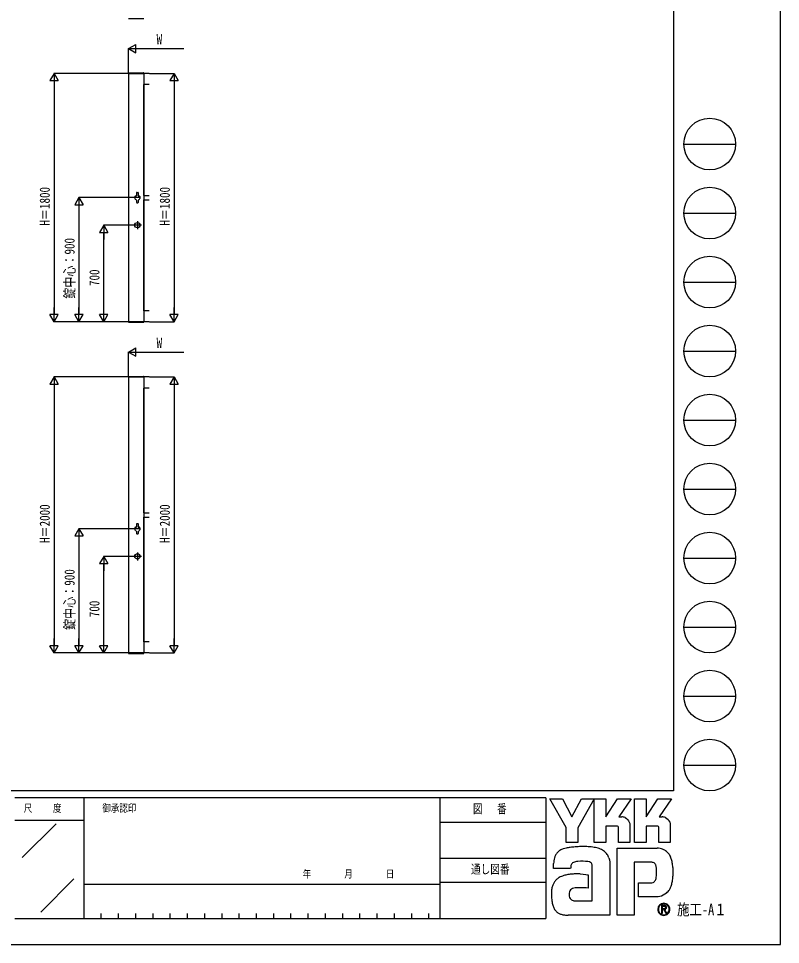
# Model space of a CAD drawing. Units: millimetres, scale not verified. Extents: x -10512 to 10512, y -7425 to 7425.
# Drawn here: x 4990 to 10512, y -7425 to -715 of the extents above; entities that cross this region are included whole.
import ezdxf
from ezdxf.enums import TextEntityAlignment as Align

# ---------------------------------------------------------------- set-up
doc = ezdxf.new("R2010")
doc.units = ezdxf.units.MM
doc.header["$LTSCALE"] = 30
for name, color, linetype in [('0-2_YKK_A1', 4, 'Continuous'), ('0-3_YKK_D', 6, 'Continuous'), ('0-4_YKK_ZWAK', 7, 'Continuous')]:
    doc.layers.add(name, color=color, linetype=linetype)
doc.styles.add('ＭＳ ゴシック', font='')
doc.styles.get('ＭＳ ゴシック').set_extended_font_data('MS Gothic')

msp = doc.modelspace()

# ---------------------------------------------------------------- linework, layer by layer
at = {"layer": '0-2_YKK_A1'}
for p, q in [((5788.18, -716), (5896.92, -716)), ((5787.18, -1109.95), (5787.05, -1112.5)), ((5787.05, -1112.5), (5898.05, -1112.5)), ((5787.55, -1112.5), (5787.55, -2912.5)), ((5937.55, -1112.5), (5787.55, -1112.5)), ((5788.18, -1109), (5896.92, -1109)), ((5897.55, -1112.5), (5897.55, -2912.5)), ((5897.92, -1109.95), (5898.05, -1112.5)), ((5937.55, -1192.5), (5897.55, -1192.5)), ((5897.55, -1201.6), (5898.35, -1201.6)), ((5898.35, -1997), (5898.35, -1192.5)), ((5873.55, -2012.5), (5829.55, -2012.5)), ((5834.05, -2005.5), (5834.05, -2019.5)), ((5839.05, -2000.5), (5846.3, -2000.5)), ((5846.3, -1977), (5846.3, -2000.5)), ((5848.3, -1975), (5854.8, -1975)), ((5856.8, -1977), (5856.8, -2000.5)), ((5856.8, -2000.5), (5864.05, -2000.5)), ((5869.05, -2005.5), (5869.05, -2019.5)), ((5897.55, -1988.5), (5898.35, -1988.5)), ((5897.55, -1997), (5937.55, -1997)), ((5846.3, -2033.34), (5846.3, -2048)), ((5848.3, -2050), (5854.8, -2050)), ((5856.8, -2033.34), (5856.8, -2048)), ((5897.55, -2028), (5937.55, -2028)), ((5897.55, -2037.1), (5898.35, -2037.1)), ((5898.35, -2832.5), (5898.35, -2028)), ((5880.55, -2212.5), (5822.55, -2212.5)), ((5851.55, -2183.5), (5851.55, -2241.5)), ((5897.55, -2824), (5898.35, -2824)), ((5937.55, -2832.5), (5897.55, -2832.5)), ((5787.05, -2912.5), (5898.05, -2912.5)), ((5787.18, -2915.05), (5787.05, -2912.5)), ((5937.55, -2912.5), (5787.55, -2912.5)), ((5788.18, -2916), (5896.92, -2916)), ((5897.92, -2915.05), (5898.05, -2912.5)), ((5787.18, -3309.95), (5787.05, -3312.5)), ((5787.05, -3312.5), (5898.05, -3312.5)), ((5787.55, -3312.5), (5787.55, -5312.5)), ((5937.55, -3312.5), (5787.55, -3312.5)), ((5788.18, -3309), (5896.92, -3309)), ((5897.55, -3312.5), (5897.55, -5312.5)), ((5897.92, -3309.95), (5898.05, -3312.5)), ((5937.55, -3392.5), (5897.55, -3392.5)), ((5897.55, -3401.6), (5898.35, -3401.6)), ((5898.35, -4297), (5898.35, -3392.5)), ((5897.55, -4288.5), (5898.35, -4288.5)), ((5897.55, -4297), (5937.55, -4297)), ((5897.55, -4328), (5937.55, -4328)), ((5897.55, -4337.1), (5898.35, -4337.1)), ((5898.35, -5232.5), (5898.35, -4328)), ((5873.55, -4412.5), (5829.55, -4412.5)), ((5834.05, -4405.5), (5834.05, -4419.5)), ((5839.05, -4400.5), (5846.3, -4400.5)), ((5846.3, -4377), (5846.3, -4400.5)), ((5848.3, -4375), (5854.8, -4375)), ((5856.8, -4377), (5856.8, -4400.5)), ((5856.8, -4400.5), (5864.05, -4400.5)), ((5869.05, -4405.5), (5869.05, -4419.5)), ((5846.3, -4433.34), (5846.3, -4448)), ((5848.3, -4450), (5854.8, -4450)), ((5856.8, -4433.34), (5856.8, -4448)), ((5880.55, -4612.5), (5822.55, -4612.5)), ((5851.55, -4583.5), (5851.55, -4641.5)), ((5897.55, -5224), (5898.35, -5224)), ((5937.55, -5232.5), (5897.55, -5232.5)), ((5787.05, -5312.5), (5898.05, -5312.5)), ((5787.18, -5315.05), (5787.05, -5312.5)), ((5937.55, -5312.5), (5787.55, -5312.5)), ((5788.18, -5316), (5896.92, -5316)), ((5897.92, -5315.05), (5898.05, -5312.5))]:
    msp.add_line(p, q, dxfattribs=at)
for centre in [(5851.55, -2212.5), (5851.55, -4612.5)]:
    msp.add_circle(centre, 19, dxfattribs=at)
for centre, radius, start, end in [((5788.18, -715), 1, 183, 270), ((5896.92, -715), 1, 270, 357), ((5788.18, -1110), 1, 90, 177), ((5896.92, -1110), 1, 3, 90), ((5839.05, -2005.5), 5, 90, 180), ((5848.3, -1977), 2, 90, 180), ((5854.8, -1977), 2, 0, 90), ((5864.05, -2005.5), 5, 0, 90), ((5839.05, -2019.5), 5, 180, 270), ((5851.55, -2022.06), 12.5, 191.55262, 245.16541), ((5848.3, -2048), 2, 180, 270), ((5854.8, -2048), 2, 270, 0), ((5851.55, -2022), 12.5, 294.83459, 348.44738), ((5851.55, -2022.06), 12.5, 294.83459, 348.44738), ((5864.05, -2019.5), 5, 270, 0), ((5788.18, -2915), 1, 183, 270), ((5896.92, -2915), 1, 270, 357), ((5788.18, -3310), 1, 90, 177), ((5896.92, -3310), 1, 3, 90), ((5839.05, -4405.5), 5, 90, 180), ((5839.05, -4419.5), 5, 180, 270), ((5851.55, -4422.06), 12.5, 191.55262, 245.16541), ((5848.3, -4377), 2, 90, 180), ((5854.8, -4377), 2, 0, 90), ((5851.55, -4422), 12.5, 294.83459, 348.44738), ((5851.55, -4422.06), 12.5, 294.83459, 348.44738), ((5864.05, -4405.5), 5, 0, 90), ((5864.05, -4419.5), 5, 270, 0), ((5848.3, -4448), 2, 180, 270), ((5854.8, -4448), 2, 270, 0), ((5788.18, -5315), 1, 183, 270), ((5896.92, -5315), 1, 270, 357)]:
    msp.add_arc(centre, radius, start, end, dxfattribs=at)
at = {"layer": '0-3_YKK_D'}
for p, q in [((5787.55, -932.5), (5839.51, -902.5)), ((5787.55, -1110.5), (5787.55, -931.5)), ((5787.55, -932.5), (5839.51, -962.5)), ((5787.55, -932.5), (5891.47, -932.5)), ((5839.51, -962.5), (5839.51, -902.5)), ((5847.55, -932.5), (6187.55, -932.5)), ((5247.55, -1112.5), (5217.55, -1164.46)), ((5785.55, -1112.5), (5246.55, -1112.5)), ((5247.55, -1112.5), (5277.55, -1164.46)), ((5247.55, -1112.5), (5247.55, -1216.42)), ((5939.55, -1112.5), (6118.55, -1112.5)), ((6117.55, -1112.5), (6087.55, -1164.46)), ((6117.55, -1112.5), (6147.55, -1164.46)), ((6117.55, -1112.5), (6117.55, -1216.42)), ((5217.55, -1164.46), (5277.55, -1164.46)), ((5247.55, -1172.5), (5247.55, -2852.5)), ((6087.55, -1164.46), (6147.55, -1164.46)), ((6117.55, -1172.5), (6117.55, -2852.5)), ((5427.55, -2012.5), (5397.55, -2064.46)), ((5827.55, -2012.5), (5426.55, -2012.5)), ((5427.55, -2012.5), (5457.55, -2064.46)), ((5427.55, -2012.5), (5427.55, -2116.42)), ((5397.55, -2064.46), (5457.55, -2064.46)), ((5427.55, -2072.5), (5427.55, -2852.5)), ((5607.55, -2212.5), (5577.55, -2264.46)), ((5820.55, -2212.5), (5606.55, -2212.5)), ((5607.55, -2212.5), (5637.55, -2264.46)), ((5607.55, -2212.5), (5607.55, -2316.42)), ((5577.55, -2264.46), (5637.55, -2264.46)), ((5607.55, -2852.5), (5607.55, -2272.5)), ((5247.55, -2912.5), (5247.55, -2808.58)), ((5427.55, -2912.5), (5427.55, -2808.58)), ((5607.55, -2912.5), (5607.55, -2808.58)), ((6117.55, -2912.5), (6117.55, -2808.58)), ((5247.55, -2912.5), (5217.55, -2860.54)), ((5277.55, -2860.54), (5217.55, -2860.54)), ((5247.55, -2912.5), (5277.55, -2860.54)), ((5427.55, -2912.5), (5397.55, -2860.54)), ((5457.55, -2860.54), (5397.55, -2860.54)), ((5427.55, -2912.5), (5457.55, -2860.54)), ((5607.55, -2912.5), (5577.55, -2860.54)), ((5637.55, -2860.54), (5577.55, -2860.54)), ((5607.55, -2912.5), (5637.55, -2860.54)), ((6117.55, -2912.5), (6087.55, -2860.54)), ((6147.55, -2860.54), (6087.55, -2860.54)), ((6117.55, -2912.5), (6147.55, -2860.54)), ((5785.55, -2912.5), (5246.55, -2912.5)), ((5824.55, -2912.5), (5426.55, -2912.5)), ((5824.55, -2912.5), (5606.55, -2912.5)), ((5939.55, -2912.5), (6118.55, -2912.5)), ((5787.55, -3132.5), (5839.51, -3102.5)), ((5787.55, -3310.5), (5787.55, -3131.5)), ((5787.55, -3132.5), (5839.51, -3162.5)), ((5787.55, -3132.5), (5891.47, -3132.5)), ((5839.51, -3162.5), (5839.51, -3102.5)), ((5847.55, -3132.5), (6187.55, -3132.5)), ((5247.55, -3312.5), (5217.55, -3364.46)), ((5785.55, -3312.5), (5246.55, -3312.5)), ((5247.55, -3312.5), (5277.55, -3364.46)), ((5247.55, -3312.5), (5247.55, -3416.42)), ((5939.55, -3312.5), (6118.55, -3312.5)), ((6117.55, -3312.5), (6087.55, -3364.46)), ((6117.55, -3312.5), (6147.55, -3364.46)), ((6117.55, -3312.5), (6117.55, -3416.42)), ((5217.55, -3364.46), (5277.55, -3364.46)), ((5247.55, -3372.5), (5247.55, -5252.5)), ((6087.55, -3364.46), (6147.55, -3364.46)), ((6117.55, -3372.5), (6117.55, -5252.5)), ((5427.55, -4412.5), (5397.55, -4464.46)), ((5827.55, -4412.5), (5426.55, -4412.5)), ((5427.55, -4412.5), (5457.55, -4464.46)), ((5427.55, -4412.5), (5427.55, -4516.42)), ((5397.55, -4464.46), (5457.55, -4464.46)), ((5427.55, -4472.5), (5427.55, -5252.5)), ((5607.55, -4612.5), (5577.55, -4664.46)), ((5820.55, -4612.5), (5606.55, -4612.5)), ((5607.55, -4612.5), (5637.55, -4664.46)), ((5607.55, -4612.5), (5607.55, -4716.42)), ((5577.55, -4664.46), (5637.55, -4664.46)), ((5607.55, -5252.5), (5607.55, -4672.5)), ((5247.55, -5312.5), (5247.55, -5208.58)), ((5427.55, -5312.5), (5427.55, -5208.58)), ((5607.55, -5312.5), (5607.55, -5208.58)), ((6117.55, -5312.5), (6117.55, -5208.58)), ((5247.55, -5312.5), (5217.55, -5260.54)), ((5277.55, -5260.54), (5217.55, -5260.54)), ((5247.55, -5312.5), (5277.55, -5260.54)), ((5427.55, -5312.5), (5397.55, -5260.54)), ((5457.55, -5260.54), (5397.55, -5260.54)), ((5427.55, -5312.5), (5457.55, -5260.54)), ((5607.55, -5312.5), (5577.55, -5260.54)), ((5637.55, -5260.54), (5577.55, -5260.54)), ((5607.55, -5312.5), (5637.55, -5260.54)), ((6117.55, -5312.5), (6087.55, -5260.54)), ((6147.55, -5260.54), (6087.55, -5260.54)), ((6117.55, -5312.5), (6147.55, -5260.54)), ((5785.55, -5312.5), (5246.55, -5312.5)), ((5824.55, -5312.5), (5426.55, -5312.5)), ((5824.55, -5312.5), (5606.55, -5312.5)), ((5939.55, -5312.5), (6118.55, -5312.5))]:
    msp.add_line(p, q, dxfattribs=at)
at = {"layer": '0-4_YKK_ZWAK'}
for p, q in [((9737.55, 6937.5), (9737.55, -6312.5)), ((9812.55, -1625), (10187.55, -1625)), ((9812.55, -2125), (10187.55, -2125)), ((9812.55, -2625), (10187.55, -2625)), ((9812.55, -3125), (10187.55, -3125)), ((9812.55, -3625), (10187.55, -3625)), ((9812.55, -4125), (10187.55, -4125)), ((9812.55, -4625), (10187.55, -4625)), ((9812.55, -5125), (10187.55, -5125)), ((9812.55, -5625), (10187.55, -5625)), ((9812.55, -6125), (10187.55, -6125)), ((9737.55, -6312.5), (-9762.45, -6312.5)), ((5462.55, -6362.5), (4962.55, -6362.5)), ((8043.8, -6362.5), (5462.55, -6362.5)), ((5462.55, -6362.5), (5462.55, -7237.5)), ((8043.8, -6362.5), (8043.8, -7237.5)), ((8812.55, -6362.5), (8043.8, -6362.5)), ((8812.55, -6362.5), (8812.55, -7237.5)), ((4962.55, -6525), (5462.55, -6525)), ((5017.76, -6795.73), (5262.59, -6550.9)), ((8043.8, -6537.5), (8812.55, -6537.5)), ((8043.8, -6800), (8812.55, -6800)), ((5151.68, -7189.97), (5392.23, -6949.42)), ((8812.55, -6975), (8043.8, -6975)), ((5462.55, -6987.5), (8043.8, -6987.5)), ((9697.91, -7139.3), (9697.91, -7139.3)), ((4962.55, -7237.5), (5462.55, -7237.5)), ((5462.55, -7237.5), (8043.8, -7237.5)), ((5587.55, -7200), (5587.55, -7237.5)), ((5712.55, -7200), (5712.55, -7237.5)), ((5837.55, -7200), (5837.55, -7237.5)), ((5962.55, -7200), (5962.55, -7237.5)), ((6087.55, -7200), (6087.55, -7237.5)), ((6212.55, -7200), (6212.55, -7237.5)), ((6337.55, -7200), (6337.55, -7237.5)), ((6462.55, -7200), (6462.55, -7237.5)), ((6587.55, -7200), (6587.55, -7237.5)), ((6712.55, -7200), (6712.55, -7237.5)), ((6837.55, -7200), (6837.55, -7237.5)), ((6962.55, -7200), (6962.55, -7237.5)), ((7087.55, -7200), (7087.55, -7237.5)), ((7212.55, -7200), (7212.55, -7237.5)), ((7337.55, -7200), (7337.55, -7237.5)), ((7462.55, -7200), (7462.55, -7237.5)), ((7587.55, -7200), (7587.55, -7237.5)), ((7712.55, -7200), (7712.55, -7237.5)), ((7837.55, -7200), (7837.55, -7237.5)), ((7962.55, -7200), (7962.55, -7237.5)), ((8043.8, -7237.5), (8812.55, -7237.5)), ((9666.68, -7209.95), (9666.68, -7209.95))]:
    msp.add_line(p, q, dxfattribs=at)
for points in [[(-10512.5, -7425), (10512.5, -7425), (10512.5, 7425), (-10512.5, 7425)], [(8840.05, -6370), (8932.08, -6370), (9001.18, -6500.25), (9070.1, -6370), (9162.19, -6370), (9044.18, -6579.98), (9044.18, -6685.33), (8960.24, -6685.33), (8960.24, -6577.14)]]:
    msp.add_lwpolyline(points, close=True, dxfattribs=at)
for points in [[(9326.37, -6566.52), (9246.92, -6566.52), (9246.92, -6685.24), (9162.29, -6685.24), (9162.29, -6370), (9246.92, -6370), (9246.92, -6498.96), (9330.17, -6370), (9429.6, -6370), (9340.4, -6500.53), (9343.56, -6500.53), (9347.05, -6500.53), (9350.63, -6500.53), (9354.08, -6500.53), (9357.16, -6500.53), (9359.65, -6500.53), (9361.31, -6500.53), (9361.92, -6500.53)], [(9618.78, -6566.52), (9539.42, -6566.52), (9539.42, -6685.33), (9454.74, -6685.33), (9454.74, -6370), (9539.42, -6370), (9539.42, -6498.96), (9622.58, -6370), (9722.01, -6370), (9632.81, -6500.53), (9636, -6500.53), (9639.51, -6500.53), (9643.09, -6500.53), (9646.53, -6500.53), (9649.6, -6500.53), (9652.08, -6500.53), (9653.73, -6500.53), (9654.33, -6500.53)], [(9386.26, -6505.53), (9396.37, -6511.31), (9404.93, -6518.83), (9411.81, -6527.8), (9416.89, -6537.87), (9420.03, -6548.74), (9421.1, -6560.09), (9421.1, -6685.55), (9338.53, -6685.55), (9338.53, -6578.52)], [(9678.7, -6505.53), (9688.84, -6511.31), (9697.44, -6518.83), (9704.35, -6527.8), (9709.46, -6537.87), (9712.62, -6548.74), (9713.7, -6560.09), (9713.7, -6685.33), (9630.93, -6685.33), (9630.93, -6578.52)], [(9572.17, -6828.77), (9452.98, -6828.77), (9452.98, -7212.5), (9328.08, -7212.5), (9328.08, -6726.98), (9618.38, -6726.98)], [(9696.78, -6761.28), (9704.93, -6771.56), (9711.03, -6781.52), (9715.29, -6790.54)], [(9011.99, -6830.78), (9006.18, -6834.05), (9001.65, -6838.04), (8998.22, -6842.71), (8995.73, -6847.99), (8994.01, -6853.83), (8992.9, -6860.17), (8992.23, -6866.97), (8991.82, -6874.17), (8866.86, -6874.47), (8867.23, -6857.38), (8867.92, -6838.18)], [(9269.27, -6797.91), (9272.82, -6812.25), (9274.83, -6827.61), (9275.46, -6843.97), (9275.46, -7212.5), (8973.88, -7212.5)], [(9059.87, -6913.82), (9083.52, -6915.38), (9102.11, -6917.46), (9114.28, -6919.42), (9118.63, -6920.58), (9118.63, -7016.18), (9104.81, -7014.72), (9089.64, -7013.9), (9074.12, -7013.58), (9059.22, -7013.63), (9045.92, -7013.91), (9035.21, -7014.27), (9028.06, -7014.59), (9025.46, -7014.73), (9014.66, -7016.71), (9005.34, -7019.8), (8997.51, -7024.03), (8991.17, -7029.42), (8986.32, -7035.99), (8982.96, -7043.76), (8981.09, -7052.75), (8980.71, -7062.98), (8981.91, -7074.22), (8984.29, -7083.52), (8987.73, -7091.04), (8992.07, -7096.97), (8997.15, -7101.49), (9002.83, -7104.76), (9008.97, -7106.98), (9015.4, -7108.31), (9148.16, -7108.31), (9148.16, -6862.68), (9148.19, -6857.81), (9147.94, -6853.05), (9147.32, -6848.47), (9146.25, -6844.12), (9144.66, -6840.06), (9142.46, -6836.37), (9139.59, -6833.1), (9135.97, -6830.31)], [(9135.97, -6830.31), (9128.18, -6827.25), (9115.73, -6824.67), (9099.85, -6822.75), (9081.77, -6821.74), (9062.71, -6821.82), (9043.91, -6823.21)], [(9614.57, -6902.49), (9614.41, -6886.58), (9613.65, -6872.24), (9611.86, -6859.66), (9608.59, -6848.98)], [(9686.41, -7052.43), (9674.87, -7061.39), (9662.86, -7068.44), (9650.46, -7073.7), (9637.75, -7077.3), (9624.84, -7079.36), (9611.8, -7080.02), (9483.4, -7080.02), (9483.4, -6979.16), (9555.8, -6979.16), (9569.15, -6978.97), (9580.89, -6977.83), (9590.97, -6974.88)], [(9686.52, -7156.49), (9686.45, -7155.03), (9686.27, -7153.62), (9685.97, -7152.26), (9685.55, -7150.97), (9685.01, -7149.75), (9684.35, -7148.59), (9683.58, -7147.52), (9682.7, -7146.53), (9681.54, -7145.51), (9680.26, -7144.62), (9678.85, -7143.86), (9677.33, -7143.23), (9675.7, -7142.74), (9673.96, -7142.39), (9672.12, -7142.18), (9670.19, -7142.11), (9651.25, -7142.11), (9651.25, -7197.85), (9656.97, -7197.85), (9656.97, -7147.79), (9670.19, -7147.79), (9671.56, -7147.84), (9672.84, -7147.97), (9674.04, -7148.19), (9675.16, -7148.5), (9676.18, -7148.89), (9677.11, -7149.36), (9677.94, -7149.92), (9678.66, -7150.56)], [(9680.9, -7156.49), (9680.55, -7159.17), (9679.59, -7161.28), (9678.15, -7162.89), (9676.37, -7164.06), (9674.36, -7164.86), (9672.26, -7165.35), (9670.21, -7165.6), (9668.32, -7165.67), (9663.36, -7165.67), (9665.86, -7169.92), (9682.23, -7198.04), (9688.78, -7198.04), (9673, -7170.98), (9674.48, -7170.68), (9675.89, -7170.31), (9677.23, -7169.86), (9678.49, -7169.33), (9679.67, -7168.72), (9680.77, -7168.04), (9681.78, -7167.28), (9682.7, -7166.44)]]:
    msp.add_lwpolyline(points, dxfattribs=at)
for centre in [(10000.05, -1625), (10000.05, -2125), (10000.05, -2625), (10000.05, -3125), (10000.05, -3625), (10000.05, -4125), (10000.05, -4625), (10000.05, -5125), (10000.05, -5625), (10000.05, -6125)]:
    msp.add_circle(centre, 187.5, dxfattribs=at)
for centre, radius, start, end in [((9362.04, -6562.97), 62.44, 78.26798, 90.11215), ((9362.93, -6558.43), 57.81, 66.19963, 78.22058), ((9654.45, -6563.08), 62.55, 78.27851, 90.10826), ((9655.31, -6558.7), 58.09, 66.2483, 78.23226), ((9326.81, -6578.23), 11.72, 358.57817, 92.1683), ((9619.27, -6578.18), 11.67, 358.29941, 92.43455), ((8962.34, -6819.6), 90.18, 138.03852, 152.12015), ((8962.33, -6820.02), 90.45, 122.60463, 137.83438), ((8974.29, -6839.36), 113.2, 108.37421, 122.42809), ((8993.23, -6906.73), 183.13, 100.93159, 107.35499), ((9055.13, -7207.04), 489.75, 97.86054, 101.37938), ((9084.19, -7408.95), 693.73, 94.90201, 97.9576), ((9086.17, -7425.11), 710, 91.6169, 94.94971), ((9083.42, -7310.15), 595.01, 87.51794, 91.66439), ((9091.15, -7144.44), 429.12, 81.92631, 87.59083), ((9113.97, -6988.08), 271.1, 73.67137, 82.05943), ((9147.82, -6874.79), 152.88, 60.60528, 73.9085), ((9161.67, -6847.16), 122.01, 52.17347, 59.90542), ((9174.06, -6831.12), 101.74, 43.55042, 52.14561), ((9180.89, -6824.52), 92.24, 34.48659, 43.50182), ((9180.94, -6824.38), 92.12, 25.58915, 34.43128), ((9613.64, -6860.53), 133.64, 78.73198, 87.96551), ((9617.56, -6840.49), 113.22, 69.03034, 78.69541), ((9621.21, -6830.75), 102.82, 59.39484, 68.9885), ((9622.9, -6827.78), 99.4, 50.3012, 59.3616), ((9622.28, -6828.48), 100.33, 42.05209, 50.28551), ((9094.51, -6851.15), 226.96, 171.55622, 176.72493), ((9017.6, -6839.67), 149.2, 163.48385, 171.57982), ((8979.01, -6828.22), 108.95, 152.2125, 163.4865), ((9044.98, -6909.07), 84.96, 102.4979, 112.84632), ((9061.41, -6979.98), 157.75, 96.37207, 102.75341), ((9172.74, -6828.22), 101.17, 17.43089, 25.54591), ((9572.85, -6890.03), 61.26, 77.94572, 90.63794), ((9578.18, -6865.04), 35.72, 60.20991, 77.92418), ((9581.63, -6858.55), 28.37, 39.8078, 59.75378), ((9576.78, -6862.26), 34.47, 22.65544, 39.38165), ((9572.73, -6857.03), 157.3, 14.76267, 25.00486), ((9476.25, -6883.32), 257.3, 7.9139, 14.95041), ((9330.51, -6903.94), 284.06, 355.2339, 0.29193), ((9379.89, -6897.34), 354.67, 2.54376, 8.01251), ((9324.66, -6900.24), 409.98, 357.76419, 2.60674), ((8962.32, -7031.67), 106.37, 142.04688, 153.80771), ((8958.69, -7029.07), 101.91, 130.60221, 141.94427), ((8964.69, -7036.28), 111.29, 120.60724, 130.53081), ((8976.54, -7056.43), 134.67, 112.58838, 120.58162), ((8992.48, -7094.75), 176.17, 106.61303, 112.59024), ((9017.56, -7179.03), 264.11, 99.87193, 106.59825), ((9031.61, -7258.18), 344.49, 94.78469, 99.91711), ((9038.45, -7336.93), 423.53, 90.80099, 94.81812), ((9039.49, -7395.56), 482.18, 87.57779, 90.82714), ((9579.3, -6948.57), 28.78, 293.91672, 314.09376), ((9575.37, -6945.11), 34, 314.78099, 333.92928), ((9550.12, -6932.85), 62.07, 334.00676, 347.34989), ((9481.24, -6916.9), 132.77, 347.14308, 355.40008), ((9422.87, -6911.98), 311.04, 347.15166, 352.97565), ((9340.42, -6901.25), 394.19, 352.8937, 357.82206), ((9095.33, -7058.72), 243.22, 174.55588, 182.47272), ((9022.45, -7051.74), 170.01, 164.97537, 174.56739), ((8981.14, -7040.72), 127.26, 153.89178, 164.94341), ((9603.07, -6958.47), 125.59, 311.57033, 318.66243), ((9588.53, -6945.72), 144.93, 318.67367, 325.29112), ((9625.9, -6973.56), 98.37, 326.23251, 339.61931), ((9533.51, -6937.79), 197.44, 339.22498, 347.31457), ((9231.24, -7056.58), 379.12, 181.90948, 187.89042), ((9071.73, -7079.01), 218.04, 187.80471, 196.36971), ((8987.51, -7103.89), 130.22, 196.3102, 208.20993), ((8950.84, -7123.41), 88.68, 208.29777, 223.35561), ((9666.75, -7170.47), 44.1, 90.09157, 179.92363), ((9666.49, -7170.52), 43.83, 179.86065, 225.14399), ((9666.48, -7170.33), 39.22, 134.8007, 180.12175), ((9666.32, -7170.58), 39.06, 179.75513, 225.29722), ((9666.59, -7170.11), 39.14, 89.86602, 135.149), ((9666.75, -7170.39), 44.02, 44.93442, 90.08536), ((9666.76, -7170.41), 39.44, 45.03108, 90.11509), ((9666.62, -7170.35), 39.6, 270.09072, 359.90926), ((9672.52, -7156.26), 8.38, 358.3894, 42.86139), ((9672.69, -7156.89), 13.84, 316.37674, 1.6565), ((9666.79, -7170.42), 39.43, 0.00643, 45.07115), ((9667.1, -7170.25), 43.68, 359.78949, 45.13288), ((9666.99, -7170.6), 43.78, 314.92572, 0.23508), ((8942.57, -7130.69), 77.67, 223.64205, 239.63663), ((8949.43, -7118.2), 91.91, 239.8785, 253.65355), ((8962, -7075.02), 136.89, 253.69102, 263.74909), ((8972.65, -6980.24), 232.26, 263.68487, 270.30455), ((9666.7, -7170.53), 43.98, 224.94536, 269.98445), ((9666.61, -7170.94), 39.01, 224.62822, 270.10973), ((9666.69, -7170.31), 44.2, 269.98802, 314.93777)]:
    msp.add_arc(centre, radius, start, end, dxfattribs=at)

# ---------------------------------------------------------------- texts
at = {"layer": '0-3_YKK_D', "style": 'ＭＳ ゴシック', "width": 0.8}
for p in [(5990.88, -923.5), (5990.88, -3123.5)]:
    msp.add_text('W', height=73.31, dxfattribs=at).set_placement(p, align=Align.BOTTOM_LEFT)
for s, p in [('H＝1800', (5238.55, -2215.17)), ('H＝1800', (6108.55, -2215.17)), ('錠中心：900', (5418.55, -2745.17)), ('700', (5598.55, -2653.17)), ('H＝2000', (5238.55, -4515.17)), ('H＝2000', (6108.55, -4515.17)), ('錠中心：900', (5418.55, -5145.17)), ('700', (5598.55, -5053.17))]:
    msp.add_text(s, height=73.31, rotation=90, dxfattribs=at).set_placement(p, align=Align.BOTTOM_LEFT)
at = {"layer": '0-4_YKK_ZWAK', "style": 'ＭＳ ゴシック', "width": 0.8}
for s, height, p in [('尺     度', 54.99, (5028.55, -6481.25)), ('御承認印', 54.99, (5597.85, -6481.25)), ('図\u3000 番', 64.15, (8283.51, -6493.75)), ('通し図番', 64.15, (8269.51, -6931.25)), ('年        月        日', 54.99, (7049.77, -6958.04)), ('施工-A１', 82.48, (9762.55, -7237.5))]:
    msp.add_text(s, height=height, dxfattribs=at).set_placement(p, align=Align.BOTTOM_LEFT)

doc.saveas('drawing.dxf')
